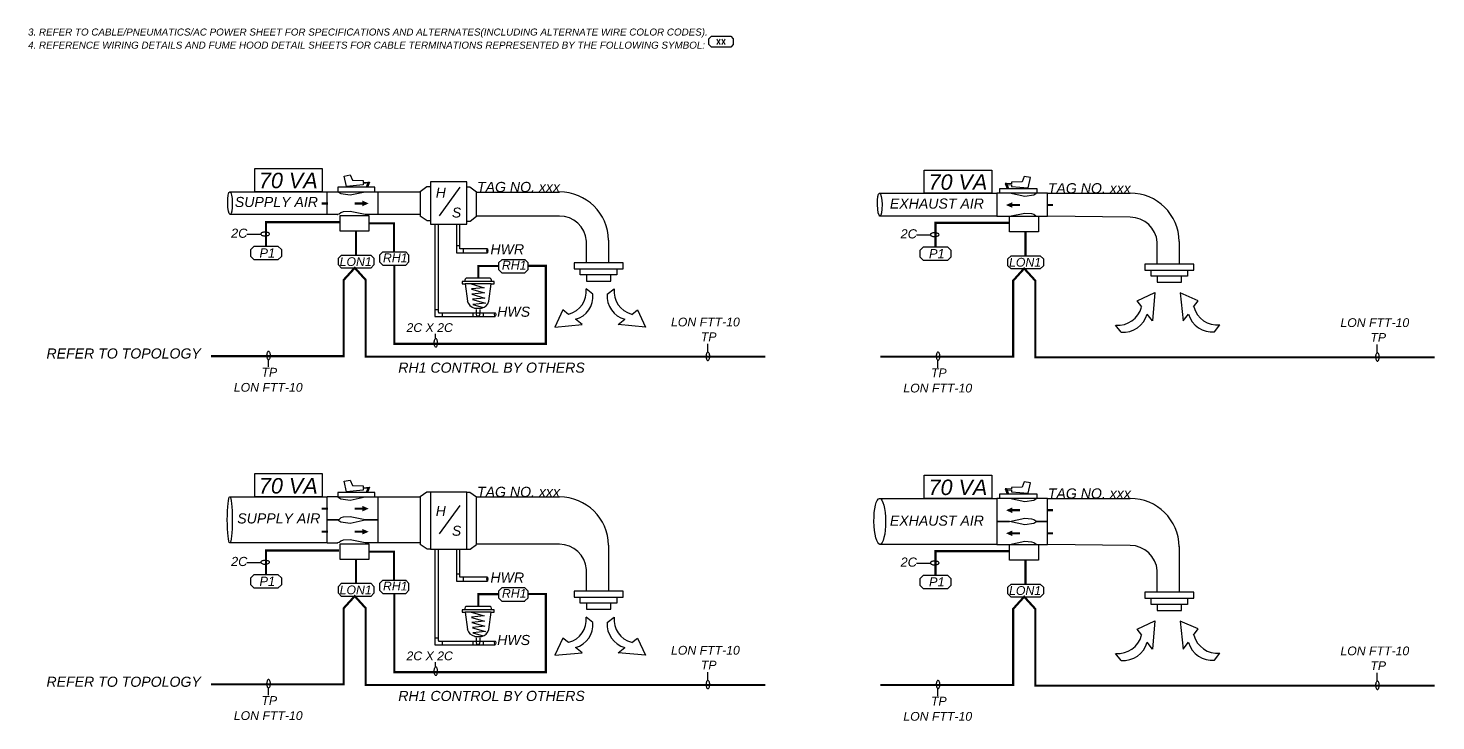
# Model space of a CAD drawing. Header units: inches. Extents: x -1342 to 5137, y -3408 to 967.
# Drawn here: x -219 to 1114, y -1029 to -374 of the extents above; entities that cross this region are included whole.
import ezdxf
from ezdxf.enums import TextEntityAlignment as Align

# ---------------------------------------------------------------- set-up
doc = ezdxf.new("R2010")
doc.units = ezdxf.units.IN
doc.header["$LTSCALE"] = 0.1
doc.header["$MEASUREMENT"] = 0
doc.layers.add('Hood', color=2, linetype='Continuous')
doc.styles.add('ROMANS', font='romans', dxfattribs={"height": 0.0625})
doc.styles.get("Standard").update_dxf_attribs({"font": 'ariali.ttf'})

msp = doc.modelspace()

# ---------------------------------------------------------------- linework, layer by layer
at = {"color": 0}
for p, q in [((425.5, -384.5), (428.1, -382)), ((425.5, -389.8), (425.5, -384.5)), ((428.1, -382), (446.1, -382)), ((446.1, -382), (448.6, -384.5)), ((448.6, -384.5), (448.6, -389.8)), ((428.1, -392.3), (425.5, -389.8)), ((446.1, -392.3), (428.1, -392.3)), ((448.6, -389.8), (446.1, -392.3))]:
    msp.add_line(p, q, dxfattribs=at)
for points in [[(-4.4, -507), (59.6, -507), (59.6, -529), (-4.4, -529)], [(629.4, -508.5), (693.4, -508.5), (693.4, -530.5), (629.4, -530.5)], [(-4.4, -795.5), (59.6, -795.5), (59.6, -817.5), (-4.4, -817.5)], [(629.4, -797.2), (693.4, -797.2), (693.4, -819.2), (629.4, -819.2)]]:
    msp.add_lwpolyline(points, close=True)
for centre, major_axis, ratio in [((-27.8, -539.8), (0.2, -10.8), 0.203088), ((587.2, -541.3), (0.2, -10.8), 0.203088), ((215.8, -584.9), (0, 1.9), 0.2), ((223.2, -645.3), (0, 1.77), 0.27159), ((-28, -839.4), (0, 21.8), 0.107953), ((587.2, -840.9), (-0.2, 21.7), 0.253271), ((215.8, -895.4), (0, 1.9), 0.2), ((223.2, -955.8), (0, 1.77), 0.27159)]:
    msp.add_ellipse(centre, major_axis=major_axis, ratio=ratio)
at = {"layer": 'Hood', "color": 0, "linetype": 'Continuous'}
for p, q in [((80.3, -514.2), (86.1, -513.1)), ((82.4, -524), (80.3, -514.2)), ((86.1, -513.1), (88.2, -518.2)), ((88.2, -518.2), (98.2, -518.5)), ((98.2, -518.5), (98.2, -520.2)), ((724, -514.6), (722, -519.7)), ((729.9, -515.6), (724, -514.6)), ((727.8, -525.5), (729.9, -515.6)), ((98.3, -522.5), (82.4, -524)), ((98.2, -520.2), (104.2, -519.9)), ((103.9, -520.7), (98.3, -521.1)), ((98.3, -521.1), (98.3, -522.5)), ((104.2, -519.9), (103.9, -520.7)), ((196.3, -519.7), (161.9, -519.7)), ((711.9, -521.7), (705.9, -521.4)), ((705.9, -521.4), (706.3, -522.2)), ((706.3, -522.2), (711.9, -522.6)), ((712, -520), (711.9, -521.7)), ((711.9, -522.6), (711.9, -524)), ((711.9, -524), (727.8, -525.5)), ((722, -519.7), (712, -520)), ((161.9, -559.6), (196.3, -559.6)), ((166.1, -559.6), (166.1, -647)), ((169.7, -643), (169.7, -559.6)), ((186.6, -559.6), (186.6, -586.8)), ((189.8, -583), (189.8, -559.6)), ((166.1, -647), (223.2, -647)), ((169.7, -643.5), (223.2, -643.5)), ((424.4, -680.4), (424.4, -672.9)), ((1058, -681.1), (1058, -673.5)), ((8.5, -694.8), (8.5, -687.3)), ((642.1, -695.5), (642.1, -687.9)), ((80.3, -802.9), (86.1, -801.8)), ((82.4, -812.8), (80.3, -802.9)), ((98.3, -811.3), (82.4, -812.8)), ((86.1, -801.8), (88.2, -806.9)), ((88.2, -806.9), (98.2, -807.3)), ((98.2, -807.3), (98.2, -809)), ((98.2, -809), (104.2, -808.6)), ((103.9, -809.5), (98.3, -809.8)), ((98.3, -809.8), (98.3, -811.3)), ((104.2, -808.6), (103.9, -809.5)), ((711.9, -810.5), (705.9, -810.1)), ((705.9, -810.1), (706.3, -810.9)), ((706.3, -810.9), (711.9, -811.3)), ((712, -808.7), (711.9, -810.5)), ((711.9, -811.3), (711.9, -812.8)), ((722, -808.4), (712, -808.7)), ((724, -803.3), (722, -808.4)), ((729.9, -804.4), (724, -803.3)), ((727.8, -814.2), (729.9, -804.4)), ((196.3, -813.2), (161.9, -813.2)), ((711.9, -812.8), (727.8, -814.2)), ((161.9, -867.2), (196.3, -867.2)), ((166.1, -867.2), (166.1, -957.5)), ((169.7, -953.5), (169.7, -867.2)), ((186.6, -867.2), (186.6, -897.3)), ((189.8, -893.5), (189.8, -867.2)), ((166.1, -957.5), (223.2, -957.5)), ((169.7, -954), (223.2, -954)), ((424.4, -990.9), (424.4, -983.4)), ((1058, -991.6), (1058, -984)), ((8.5, -1005.3), (8.5, -997.8)), ((642.1, -1006), (642.1, -998.4))]:
    msp.add_line(p, q, dxfattribs=at)
at = {"layer": 'Hood', "color": 0}
for p, q in [((-28, -529), (64.3, -529)), ((64.3, -550.7), (64.3, -529)), ((64.3, -529), (74.3, -529)), ((109.2, -524.6), (74.3, -524.6)), ((74.3, -524.6), (74.3, -529)), ((74.3, -529), (77, -530.8)), ((74.3, -529), (109.2, -529)), ((77, -530.8), (85.8, -532)), ((85.8, -532), (100.1, -529)), ((100.1, -529), (112.2, -529)), ((102.9, -520), (101.1, -524.6)), ((104.2, -519.9), (102.3, -524.6)), ((102.9, -520), (104.2, -519.9)), ((109.2, -529), (109.2, -524.6)), ((112.2, -529), (152.3, -529)), ((112.2, -529), (112.2, -550.7)), ((158.5, -524.5), (152.3, -529)), ((152.3, -529), (152.3, -552.2)), ((161.9, -524.5), (158.5, -524.5)), ((161.9, -519.7), (161.9, -559.6)), ((189.6, -524.8), (170.1, -551.7)), ((196.3, -559.6), (196.3, -519.7)), ((196.3, -524.5), (199.1, -524.5)), ((199.1, -524.5), (205.6, -529)), ((205.6, -552.3), (205.6, -529)), ((205.6, -529.3), (284.1, -529.3)), ((587, -530.5), (698, -530.5)), ((710.1, -530.5), (698, -530.5)), ((698, -530.5), (698, -552.2)), ((700.9, -526.1), (735.9, -526.1)), ((700.9, -530.5), (700.9, -526.1)), ((735.9, -530.5), (700.9, -530.5)), ((705.9, -521.4), (707.8, -526.1)), ((707.2, -521.4), (705.9, -521.4)), ((707.2, -521.4), (709.1, -526.1)), ((724.4, -533.5), (710.1, -530.5)), ((733.2, -532.3), (724.4, -533.5)), ((735.9, -530.5), (733.2, -532.3)), ((735.9, -526.1), (735.9, -530.5)), ((745.9, -530.5), (735.9, -530.5)), ((745.9, -530.5), (824.3, -530.5)), ((745.9, -552.1), (745.9, -530.5)), ((64.3, -550.7), (-27.7, -550.7)), ((74.3, -550.7), (64.3, -550.7)), ((74.1, -550.7), (74.3, -550.7)), ((75.4, -550.2), (74.3, -550.7)), ((77, -548.9), (75.4, -550.2)), ((76.4, -551.6), (103.7, -551.6)), ((76.4, -566.3), (76.4, -551.6)), ((79.4, -548.2), (77, -548.9)), ((85.8, -547.7), (79.4, -548.2)), ((100.1, -550.7), (85.8, -547.7)), ((112.2, -550.7), (100.1, -550.7)), ((100.1, -550.7), (100.1, -550.7)), ((100.1, -550.7), (100.1, -550.7)), ((100.1, -550.7), (100.1, -550.7)), ((100.1, -550.7), (100.1, -550.7)), ((103.7, -551.6), (103.7, -566.3)), ((152.3, -550.7), (112.2, -550.7)), ((158.8, -556.7), (152.3, -552.2)), ((161.9, -556.7), (158.8, -556.7)), ((196.3, -556.8), (199.4, -556.8)), ((199.4, -556.8), (205.6, -552.3)), ((284.1, -552), (205.6, -552)), ((698, -552.2), (587.4, -552.1)), ((698, -552.2), (710.1, -552.2)), ((710.1, -552.2), (724.4, -549.2)), ((710.1, -552.2), (737.4, -552.2)), ((710.1, -566.9), (710.1, -552.2)), ((710.1, -552.2), (710.1, -552.2)), ((710.1, -552.2), (710.1, -552.2)), ((710.1, -552.2), (710.1, -552.2)), ((710.1, -552.2), (710.1, -552.2)), ((724.4, -549.2), (730.7, -549.7)), ((730.7, -549.7), (733.2, -550.3)), ((733.2, -550.3), (734.8, -551.7)), ((734.8, -551.7), (735.9, -552.1)), ((736, -552.1), (735.9, -552.1)), ((735.9, -552.1), (745.9, -552.1)), ((737.4, -552.2), (737.4, -566.9)), ((824.3, -553.2), (745.9, -552.1)), ((-11.7, -569.1), (1.4, -569.1)), ((103.7, -566.3), (76.4, -566.3)), ((622, -569.7), (635, -569.7)), ((737.4, -566.9), (710.1, -566.9)), ((-8.2, -583.7), (-5, -580.5)), ((-8.2, -590.3), (-8.2, -583.7)), ((-5, -580.5), (17.6, -580.5)), ((17.6, -580.5), (20.8, -583.7)), ((20.8, -583.7), (20.8, -590.3)), ((116.9, -586), (113.8, -589.1)), ((116.9, -586), (138.6, -586)), ((141.6, -589.1), (138.6, -586)), ((186.6, -579.8), (189.8, -579.8)), ((215.8, -583), (189.8, -583)), ((192.8, -583), (192.8, -586.8)), ((309.5, -596.2), (309.5, -575.7)), ((330.4, -574.8), (330.5, -596.2)), ((625.5, -584.3), (628.6, -581.1)), ((625.5, -590.9), (625.5, -584.3)), ((628.6, -581.1), (651.3, -581.1)), ((651.3, -581.1), (654.5, -584.3)), ((654.5, -584.3), (654.5, -590.9)), ((849.8, -597.4), (849.8, -576.9)), ((870.7, -576), (870.7, -597.4)), ((-5, -593.5), (-8.2, -590.3)), ((17.6, -593.5), (-5, -593.5)), ((20.8, -590.3), (17.6, -593.5)), ((74.8, -592), (77.8, -588.9)), ((74.8, -598.3), (74.8, -592)), ((77.8, -601.4), (74.8, -598.3)), ((77.8, -588.9), (105.4, -588.9)), ((105.4, -588.9), (108.5, -592)), ((108.5, -598.3), (105.4, -601.4)), ((108.5, -592), (108.5, -598.3)), ((113.8, -589.1), (113.8, -595.4)), ((113.8, -595.4), (116.9, -598.5)), ((116.9, -598.5), (138.6, -598.5)), ((138.6, -598.5), (141.6, -595.4)), ((141.6, -595.4), (141.6, -589.1)), ((186.6, -586.8), (210.2, -586.8)), ((210.2, -586.8), (215.8, -586.8)), ((229.5, -593.3), (226.5, -596.4)), ((226.5, -596.4), (226.5, -602.7)), ((251.2, -593.3), (229.5, -593.3)), ((254.3, -596.2), (251.2, -593.2)), ((254.3, -602.6), (254.3, -596.2)), ((309.5, -596.2), (298, -596.2)), ((298, -596.2), (298, -602)), ((332.6, -596.2), (309.5, -596.2)), ((344.2, -596.2), (332.6, -596.2)), ((344.2, -602), (344.2, -596.2)), ((628.6, -594.1), (625.5, -590.9)), ((651.3, -594.1), (628.6, -594.1)), ((654.5, -590.9), (651.3, -594.1)), ((708.5, -592.6), (711.5, -589.6)), ((708.5, -599), (708.5, -592.6)), ((711.5, -602), (708.5, -599)), ((711.5, -589.6), (739.1, -589.6)), ((739.1, -589.6), (742.2, -592.6)), ((742.2, -599), (739.1, -602)), ((742.2, -592.6), (742.2, -599)), ((849.8, -597.4), (838.2, -597.4)), ((838.2, -597.4), (838.2, -603.1)), ((872.9, -597.4), (849.8, -597.4)), ((884.4, -597.4), (872.9, -597.4)), ((884.4, -603.1), (884.4, -597.4)), ((105.4, -601.4), (77.8, -601.4)), ((217.4, -610.7), (196.7, -610.7)), ((226.5, -602.7), (229.5, -605.8)), ((229.5, -605.8), (251.2, -605.8)), ((251.2, -605.6), (254.3, -602.6)), ((298, -602), (344.2, -602)), ((303.8, -607.7), (303.8, -602)), ((338.4, -607.7), (303.8, -607.7)), ((309.5, -607.7), (309.5, -613.5)), ((332.6, -613.5), (332.6, -607.7)), ((338.4, -602), (338.4, -607.7)), ((739.1, -602), (711.5, -602)), ((838.2, -603.1), (884.4, -603.1)), ((844, -608.9), (844, -603.1)), ((878.6, -608.9), (844, -608.9)), ((849.8, -608.9), (849.8, -614.7)), ((872.9, -614.7), (872.9, -608.9)), ((878.6, -603.1), (878.6, -608.9)), ((222.1, -613.9), (192.1, -613.9)), ((192.1, -613.9), (192.1, -616.2)), ((192.1, -616.2), (194.9, -616.2)), ((219.4, -616.2), (194.7, -616.2)), ((194.7, -616.2), (196.9, -632.5)), ((200.4, -616.2), (212.7, -619.8)), ((212.7, -619.8), (200.8, -621)), ((200.9, -621.2), (213.1, -624.7)), ((213.1, -624.7), (201.2, -626)), ((201.2, -626), (213.4, -629.6)), ((217.3, -632.6), (219.4, -616.2)), ((219.4, -616.2), (222.1, -616.2)), ((222.1, -616.2), (222.1, -613.9)), ((315.7, -626), (309.4, -621)), ((309.5, -613.5), (332.6, -613.5)), ((329.3, -626), (335.7, -621)), ((830.9, -632.2), (847.7, -624.5)), ((847.7, -624.5), (845.4, -651.1)), ((849.8, -614.7), (872.9, -614.7)), ((871.7, -624.6), (874.4, -651.2)), ((888.7, -632.1), (871.7, -624.6)), ((213.4, -629.6), (201.6, -630.8)), ((201.7, -630.9), (213.9, -634.5)), ((213.9, -634.5), (202, -635.7)), ((202, -635.7), (211.9, -638.6)), ((203.8, -639.1), (210.3, -639.1)), ((835.3, -637.9), (830.9, -632.2)), ((884.3, -637.9), (888.7, -632.1)), ((166.1, -640.5), (169.7, -640.5)), ((169.7, -643), (169.7, -643.5)), ((172.9, -643.5), (172.9, -647)), ((202.1, -643.5), (202.1, -647)), ((205.4, -643.5), (205.4, -640.5)), ((208.7, -640.5), (208.7, -643.5)), ((211.8, -643.5), (211.8, -647)), ((287.1, -640.7), (279.7, -657)), ((292.7, -645), (287.1, -640.7)), ((305.4, -654.7), (299.2, -649.7)), ((339.6, -654.7), (345.8, -649.7)), ((352.4, -645), (357.9, -640.7)), ((357.9, -640.7), (365.4, -657)), ((845.4, -651.1), (840.2, -644.7)), ((874.4, -651.2), (879.5, -644.7)), ((166.5, -663.4), (166.5, -668)), ((279.7, -657), (305.4, -654.7)), ((365.4, -657), (339.6, -654.7)), ((815.7, -661.8), (810.5, -655.2)), ((904.2, -661.5), (909.2, -654.9)), ((102.9, -808.7), (101.1, -813.4)), ((104.2, -808.6), (102.3, -813.4)), ((102.9, -808.7), (104.2, -808.6)), ((705.9, -810.1), (707.8, -814.8)), ((707.2, -810.2), (705.9, -810.1)), ((707.2, -810.2), (709.1, -814.8)), ((-28, -817.7), (64.3, -817.7)), ((74.3, -817.7), (64.3, -817.7)), ((64.3, -839.4), (64.3, -817.7)), ((109.2, -813.4), (74.3, -813.4)), ((74.3, -813.4), (74.3, -817.7)), ((74.3, -817.7), (77, -819.5)), ((74.3, -817.7), (109.2, -817.7)), ((77, -819.5), (85.8, -820.8)), ((85.8, -820.8), (100.1, -817.7)), ((100.1, -817.7), (112.2, -817.7)), ((109.2, -817.7), (109.2, -813.4)), ((112.2, -817.7), (152.3, -817.7)), ((112.2, -817.7), (112.2, -839.5)), ((158.5, -813.2), (152.3, -817.7)), ((152.3, -817.7), (152.3, -862.7)), ((161.9, -813.2), (158.5, -813.2)), ((161.9, -813.2), (161.9, -867.2)), ((189.6, -825.8), (170.1, -852.7)), ((196.3, -867.2), (196.3, -813.2)), ((196.3, -813.2), (199.1, -813.2)), ((199.1, -813.2), (205.6, -817.7)), ((205.6, -817.7), (284.1, -817.7)), ((205.6, -862.8), (205.6, -817.7)), ((587, -819.2), (698, -819.2)), ((710.1, -819.2), (698, -819.2)), ((698, -819.2), (698, -841)), ((700.9, -814.8), (735.9, -814.8)), ((700.9, -819.2), (700.9, -814.8)), ((735.9, -819.2), (700.9, -819.2)), ((724.4, -822.2), (710.1, -819.2)), ((733.2, -821), (724.4, -822.2)), ((735.9, -819.2), (733.2, -821)), ((735.9, -814.8), (735.9, -819.2)), ((745.9, -819.2), (735.9, -819.2)), ((745.9, -819.2), (824.3, -819.2)), ((745.9, -840.9), (745.9, -819.2)), ((64.3, -839.4), (74.3, -839.4)), ((75.4, -838.9), (74.1, -839.4)), ((77, -837.6), (75.4, -838.9)), ((79.4, -836.9), (77, -837.6)), ((85.8, -836.4), (79.4, -836.9)), ((100.1, -839.5), (85.8, -836.4)), ((710.1, -841), (724.4, -837.9)), ((724.4, -837.9), (730.7, -838.4)), ((730.7, -838.4), (733.2, -839.1)), ((733.2, -839.1), (734.8, -840.4)), ((74.3, -839.5), (64.3, -839.5)), ((64.3, -861.1), (64.3, -839.5)), ((74.3, -839.5), (77, -841.3)), ((77, -841.3), (85.8, -842.5)), ((85.8, -842.5), (100.1, -839.5)), ((100.1, -839.5), (112.2, -839.5)), ((112.2, -839.5), (100.1, -839.5)), ((112.2, -839.5), (112.2, -861.2)), ((710.1, -841), (698, -841)), ((698, -841), (698, -862.7)), ((698, -841), (710.1, -841)), ((724.4, -844), (710.1, -841)), ((733.2, -842.8), (724.4, -844)), ((735.9, -841), (733.2, -842.8)), ((734.8, -840.4), (735.9, -840.9)), ((735.9, -840.9), (745.9, -840.9)), ((745.9, -841), (735.9, -841)), ((745.9, -862.6), (745.9, -841)), ((64.3, -861.1), (-28, -861.1)), ((64.3, -861.1), (74.3, -861.1)), ((75.4, -860.7), (74.1, -861.1)), ((74.1, -861.1), (74.3, -861.1)), ((77, -859.4), (75.4, -860.7)), ((76.4, -862.1), (103.7, -862.1)), ((76.4, -876.8), (76.4, -862.1)), ((79.4, -858.7), (77, -859.4)), ((85.8, -858.2), (79.4, -858.7)), ((100.1, -861.2), (85.8, -858.2)), ((112.2, -861.2), (100.1, -861.2)), ((100.1, -861.2), (100.1, -861.2)), ((100.1, -861.2), (100.1, -861.2)), ((100.1, -861.2), (100.1, -861.2)), ((100.1, -861.2), (100.1, -861.2)), ((103.7, -862.1), (103.7, -876.8)), ((152.3, -861.2), (112.2, -861.2)), ((158.8, -867.2), (152.3, -862.7)), ((199.4, -867.2), (205.6, -862.7)), ((284.1, -862.5), (205.6, -862.5)), ((330.4, -863.3), (330.5, -906.7)), ((698, -862.7), (587.4, -862.6)), ((698, -862.7), (710.1, -862.7)), ((710.1, -862.7), (724.4, -859.7)), ((710.1, -862.7), (737.4, -862.7)), ((710.1, -877.4), (710.1, -862.7)), ((710.1, -862.7), (710.1, -862.7)), ((710.1, -862.7), (710.1, -862.7)), ((710.1, -862.7), (710.1, -862.7)), ((710.1, -862.7), (710.1, -862.7)), ((724.4, -859.7), (730.7, -860.2)), ((730.7, -860.2), (733.2, -860.8)), ((733.2, -860.8), (734.8, -862.2)), ((734.8, -862.2), (735.9, -862.6)), ((736, -862.6), (735.9, -862.6)), ((735.9, -862.6), (745.9, -862.6)), ((737.4, -862.7), (737.4, -877.4)), ((824.3, -863.6), (745.9, -862.6)), ((870.7, -864.7), (870.7, -907.9)), ((103.7, -876.8), (76.4, -876.8)), ((161.9, -867.2), (158.8, -867.2)), ((196.3, -867.2), (199.4, -867.2)), ((737.4, -877.4), (710.1, -877.4)), ((-11.7, -879.6), (1.4, -879.6)), ((-8.2, -894.2), (-5, -891)), ((-5, -891), (17.6, -891)), ((17.6, -891), (20.8, -894.2)), ((186.6, -890.3), (189.8, -890.3)), ((309.5, -906.7), (309.5, -886.2)), ((622, -880.2), (635, -880.2)), ((625.5, -894.8), (628.6, -891.6)), ((628.6, -891.6), (651.3, -891.6)), ((651.3, -891.6), (654.5, -894.8)), ((849.8, -907.9), (849.8, -887.4)), ((-8.2, -900.8), (-8.2, -894.2)), ((-5, -904), (-8.2, -900.8)), ((17.6, -904), (-5, -904)), ((20.8, -900.8), (17.6, -904)), ((20.8, -894.2), (20.8, -900.8)), ((74.8, -902.5), (77.8, -899.4)), ((74.8, -908.8), (74.8, -902.5)), ((77.8, -899.4), (105.4, -899.4)), ((105.4, -899.4), (108.5, -902.5)), ((108.5, -902.5), (108.5, -908.8)), ((116.9, -896.5), (113.8, -899.6)), ((113.8, -899.6), (113.8, -905.9)), ((113.8, -905.9), (116.9, -909)), ((116.9, -896.5), (138.6, -896.5)), ((141.6, -899.6), (138.6, -896.5)), ((138.6, -909), (141.6, -905.9)), ((141.6, -905.9), (141.6, -899.6)), ((186.6, -897.3), (210.2, -897.3)), ((215.8, -893.5), (189.8, -893.5)), ((192.8, -893.5), (192.8, -897.3)), ((210.2, -897.3), (215.8, -897.3)), ((229.5, -903.8), (226.5, -906.9)), ((251.2, -903.8), (229.5, -903.8)), ((254.3, -906.7), (251.2, -903.7)), ((625.5, -901.4), (625.5, -894.8)), ((628.6, -904.6), (625.5, -901.4)), ((651.3, -904.6), (628.6, -904.6)), ((654.5, -901.4), (651.3, -904.6)), ((654.5, -894.8), (654.5, -901.4)), ((708.5, -903.1), (711.5, -900.1)), ((708.5, -909.5), (708.5, -903.1)), ((711.5, -900.1), (739.1, -900.1)), ((739.1, -900.1), (742.2, -903.1)), ((742.2, -903.1), (742.2, -909.5)), ((77.8, -911.9), (74.8, -908.8)), ((105.4, -911.9), (77.8, -911.9)), ((108.5, -908.8), (105.4, -911.9)), ((116.9, -909), (138.6, -909)), ((226.5, -906.9), (226.5, -913.2)), ((226.5, -913.2), (229.5, -916.3)), ((229.5, -916.3), (251.2, -916.3)), ((251.2, -916.1), (254.3, -913.1)), ((254.3, -913.1), (254.3, -906.7)), ((309.5, -906.7), (298, -906.7)), ((298, -906.7), (298, -912.5)), ((298, -912.5), (344.2, -912.5)), ((303.8, -918.2), (303.8, -912.5)), ((338.4, -918.2), (303.8, -918.2)), ((332.6, -906.7), (309.5, -906.7)), ((309.5, -918.2), (309.5, -924)), ((344.2, -906.7), (332.6, -906.7)), ((332.6, -924), (332.6, -918.2)), ((338.4, -912.5), (338.4, -918.2)), ((344.2, -912.5), (344.2, -906.7)), ((711.5, -912.5), (708.5, -909.5)), ((739.1, -912.5), (711.5, -912.5)), ((742.2, -909.5), (739.1, -912.5)), ((849.8, -907.9), (838.2, -907.9)), ((838.2, -907.9), (838.2, -913.6)), ((838.2, -913.6), (884.4, -913.6)), ((844, -919.4), (844, -913.6)), ((872.9, -907.9), (849.8, -907.9)), ((884.4, -907.9), (872.9, -907.9)), ((878.6, -913.6), (878.6, -919.4)), ((884.4, -913.6), (884.4, -907.9)), ((222.1, -924.4), (192.1, -924.4)), ((192.1, -924.4), (192.1, -926.7)), ((192.1, -926.7), (194.9, -926.7)), ((219.4, -926.7), (194.7, -926.7)), ((194.7, -926.7), (196.9, -943)), ((217.4, -921.2), (196.7, -921.2)), ((200.4, -926.7), (212.7, -930.3)), ((212.7, -930.3), (200.8, -931.5)), ((200.9, -931.7), (213.1, -935.2)), ((217.3, -943.1), (219.4, -926.7)), ((219.4, -926.7), (222.1, -926.7)), ((222.1, -926.7), (222.1, -924.4)), ((315.7, -936.5), (309.4, -931.5)), ((309.5, -924), (332.6, -924)), ((329.3, -936.5), (335.7, -931.5)), ((878.6, -919.4), (844, -919.4)), ((849.8, -919.4), (849.8, -925.2)), ((849.8, -925.2), (872.9, -925.2)), ((872.9, -925.2), (872.9, -919.4)), ((213.1, -935.2), (201.2, -936.5)), ((201.2, -936.5), (213.4, -940.1)), ((213.4, -940.1), (201.6, -941.3)), ((201.7, -941.4), (213.9, -945)), ((213.9, -945), (202, -946.2)), ((830.9, -942.7), (847.7, -935)), ((835.3, -948.4), (830.9, -942.7)), ((847.7, -935), (845.4, -961.6)), ((871.7, -935.1), (874.4, -961.7)), ((888.7, -942.6), (871.7, -935.1)), ((884.3, -948.4), (888.7, -942.6)), ((166.1, -951), (169.7, -951)), ((169.7, -953.5), (169.7, -954)), ((172.9, -954), (172.9, -957.5)), ((202, -946.2), (211.9, -949.1)), ((202.1, -954), (202.1, -957.5)), ((203.8, -949.6), (210.3, -949.6)), ((205.4, -954), (205.4, -951)), ((208.7, -951), (208.7, -954)), ((211.8, -954), (211.8, -957.5)), ((287.1, -951.2), (279.7, -967.5)), ((292.7, -955.5), (287.1, -951.2)), ((352.4, -955.5), (357.9, -951.2)), ((357.9, -951.2), (365.4, -967.5)), ((845.4, -961.6), (840.2, -955.2)), ((874.4, -961.7), (879.5, -955.2)), ((279.7, -967.5), (305.4, -965.2)), ((305.4, -965.2), (299.2, -960.2)), ((339.6, -965.2), (345.8, -960.2)), ((365.4, -967.5), (339.6, -965.2)), ((815.7, -972.3), (810.5, -965.7)), ((904.2, -972), (909.2, -965.4)), ((166.5, -973.9), (166.5, -978.5))]:
    msp.add_line(p, q, dxfattribs=at)
at = {"layer": 'Hood', "color": 0, "const_width": 2.04}
for points in [[(65, -540.1), (58.9, -540.1)], [(99.2, -540.1), (90.2, -540.1)], [(711, -541.6), (719.9, -541.6)], [(745.1, -541.6), (751.3, -541.6)], [(65, -828.8), (58.9, -828.8)], [(99.2, -828.8), (90.2, -828.8)], [(711, -830.3), (719.9, -830.3)], [(745.1, -830.3), (751.3, -830.3)], [(65, -850.6), (58.9, -850.6)], [(99.2, -850.6), (90.2, -850.6)], [(711, -852.1), (719.9, -852.1)], [(745.1, -852.1), (751.3, -852.1)]]:
    msp.add_lwpolyline(points, dxfattribs=at)
at = {"layer": 'Hood', "color": 0}
for points in [[(103.5, -540.1, 0, 5.23, 0), (97.6, -540.1, 5.23, 5.23, 0)], [(706.7, -541.6, 0, 5.23, 0), (712.6, -541.6, 5.23, 5.23, 0)], [(478.9, -685.1, 2.04, 2.04, 0), (478.9, -685.1, 2.04, 2.04, 0), (478.9, -685.1, 2.04, 2.04, 0), (100.7, -685.1, 2.04, 2.04, 0), (100.7, -617.8, 2.04, 2.04, 0)], [(1112.5, -685.7, 2.04, 2.04, 0), (1112.5, -685.7, 2.04, 2.04, 0), (1112.5, -685.7, 2.04, 2.04, 0), (734.4, -685.7, 2.04, 2.04, 0), (734.4, -618.4, 2.04, 2.04, 0)], [(103.5, -828.8, 0, 5.23, 0), (97.6, -828.8, 5.23, 5.23, 0)], [(706.7, -830.3, 0, 5.23, 0), (712.6, -830.3, 5.23, 5.23, 0)], [(103.5, -850.6, 0, 5.23, 0), (97.6, -850.6, 5.23, 5.23, 0)], [(706.7, -852.1, 0, 5.23, 0), (712.6, -852.1, 5.23, 5.23, 0)], [(478.9, -995.6, 2.04, 2.04, 0), (478.9, -995.6, 2.04, 2.04, 0), (478.9, -995.6, 2.04, 2.04, 0), (100.7, -995.6, 2.04, 2.04, 0), (100.7, -928.3, 2.04, 2.04, 0)], [(1112.5, -996.2, 2.04, 2.04, 0), (1112.5, -996.2, 2.04, 2.04, 0), (1112.5, -996.2, 2.04, 2.04, 0), (734.4, -996.2, 2.04, 2.04, 0), (734.4, -928.9, 2.04, 2.04, 0)]]:
    msp.add_lwpolyline(points, format="xyseb", dxfattribs=at)
at = {"layer": 'Hood', "color": 0, "linetype": 'Continuous'}
for points, const_width in [([(76.4, -557.8), (6.3, -557.8), (6.3, -580.5)], 2.13), ([(127.4, -586), (127.4, -559), (103.7, -559)], 2.04), ([(710.1, -558.4), (639.9, -558.4), (639.9, -581.1)], 2.13), ([(91.4, -588.7), (91.4, -566.3)], 2.04), ([(725.1, -589.3), (725.1, -566.9)], 2.04), ([(79.8, -617.8), (79.8, -612.5), (90.3, -601), (100.7, -612.5), (100.7, -617.8)], 2.04), ([(254.3, -599.1), (271.2, -599.1), (271.2, -672.9), (127.7, -672.9), (127.7, -598.5)], 2.04), ([(207.2, -610.7), (207.2, -599.2), (226.3, -599.2)], 2.04), ([(713.5, -618.4), (713.5, -613.1), (723.9, -601.6), (734.4, -613.1), (734.4, -618.4)], 2.04), ([(-45.8, -684.5), (-45.8, -684.5), (79.8, -684.5), (79.8, -617.8)], 2.04), ([(587.9, -685.1), (587.9, -685.1), (713.5, -685.1), (713.5, -618.4)], 2.04), ([(75.5, -868.3), (6.3, -868.3), (6.3, -891)], 2.13), ([(91.4, -899.2), (91.4, -876.8)], 2.04), ([(127.4, -896.5), (127.4, -869.5), (103.7, -869.5)], 2.04), ([(710.1, -868.9), (639.9, -868.9), (639.9, -891.6)], 2.13), ([(725.1, -899.8), (725.1, -877.4)], 2.04), ([(79.8, -928.3), (79.8, -923), (90.3, -911.5), (100.7, -923), (100.7, -928.3)], 2.04), ([(254.3, -909.6), (271.2, -909.6), (271.2, -983.4), (127.7, -983.4), (127.7, -909)], 2.04), ([(207.2, -921.2), (207.2, -909.7), (226.3, -909.7)], 2.04), ([(713.5, -928.9), (713.5, -923.6), (723.9, -912.1), (734.4, -923.6), (734.4, -928.9)], 2.04), ([(-45.8, -995), (-45.8, -995), (79.8, -995), (79.8, -928.3)], 2.04), ([(587.9, -995.6), (587.9, -995.6), (713.5, -995.6), (713.5, -928.9)], 2.04)]:
    msp.add_lwpolyline(points, dxfattribs=dict(at, const_width=const_width))
at = {"layer": 'Hood', "color": 0}
for points in [[(9.6, -569, 0.189716), (9.4, -568.4, 0.100949), (8.4, -567.7, 0.059135), (7.2, -567.4, 0.045568), (5.5, -567.2, 0.045568), (3.8, -567.4, 0.059135), (2.6, -567.7, 0.100949), (1.6, -568.4, 0.189716), (1.4, -569, 0.189716), (1.6, -569.6, 0.100949), (2.6, -570.3, 0.059135), (3.8, -570.7, 0.045568), (5.5, -570.9, 0.045568), (7.2, -570.7, 0.059135), (8.4, -570.3, 0.100949), (9.4, -569.6, 0.189716)], [(643.3, -569.7, 0.189716), (643, -569, 0.100949), (642.1, -568.4, 0.059135), (640.8, -568, 0.045568), (639.2, -567.8, 0.045568), (637.5, -568, 0.059135), (636.3, -568.4, 0.100949), (635.3, -569, 0.189716), (635.1, -569.7, 0.189716), (635.3, -570.3, 0.100949), (636.3, -570.9, 0.059135), (637.5, -571.3, 0.045568), (639.2, -571.5, 0.045568), (640.8, -571.3, 0.059135), (642.1, -570.9, 0.100949), (643, -570.3, 0.189716)], [(167, -675.9, 0.189716), (167.6, -675.7, 0.100949), (168.2, -674.7, 0.059135), (168.6, -673.6, 0.045568), (168.7, -672, 0.045568), (168.6, -670.4, 0.059135), (168.2, -669.2, 0.100949), (167.6, -668.3, 0.189716), (167, -668, 0.189716), (166.4, -668.3, 0.100949), (165.8, -669.2, 0.059135), (165.4, -670.4, 0.045568), (165.2, -672, 0.045568), (165.4, -673.6, 0.059135), (165.8, -674.7, 0.100949), (166.4, -675.7, 0.189716)], [(8.7, -687.9, 0.189716), (9.3, -687.6, 0.100949), (9.9, -686.7, 0.059135), (10.3, -685.5, 0.045568), (10.4, -683.9, 0.045568), (10.3, -682.3, 0.059135), (9.9, -681.2, 0.100949), (9.3, -680.2, 0.189716), (8.7, -680, 0.189716), (8.1, -680.2, 0.100949), (7.5, -681.2, 0.059135), (7.1, -682.3, 0.045568), (6.9, -683.9, 0.045568), (7.1, -685.5, 0.059135), (7.5, -686.7, 0.100949), (8.1, -687.6, 0.189716)], [(424.6, -688.7, 0.189716), (425.2, -688.4, 0.100949), (425.8, -687.5, 0.059135), (426.2, -686.3, 0.045568), (426.3, -684.7, 0.045568), (426.2, -683.1, 0.059135), (425.8, -681.9, 0.100949), (425.2, -681, 0.189716), (424.6, -680.8, 0.189716), (424, -681, 0.100949), (423.3, -681.9, 0.059135), (423, -683.1, 0.045568), (422.8, -684.7, 0.045568), (423, -686.3, 0.059135), (423.3, -687.5, 0.100949), (424, -688.4, 0.189716)], [(642.4, -688.5, 0.189716), (642.9, -688.3, 0.100949), (643.6, -687.3, 0.059135), (644, -686.2, 0.045568), (644.1, -684.6, 0.045568), (644, -683, 0.059135), (643.6, -681.8, 0.100949), (642.9, -680.9, 0.189716), (642.4, -680.6, 0.189716), (641.8, -680.9, 0.100949), (641.1, -681.8, 0.059135), (640.8, -683, 0.045568), (640.6, -684.6, 0.045568), (640.8, -686.2, 0.059135), (641.1, -687.3, 0.100949), (641.8, -688.3, 0.189716)], [(1058.2, -689.3, 0.189716), (1058.8, -689, 0.100949), (1059.5, -688.1, 0.059135), (1059.8, -686.9, 0.045568), (1060, -685.3, 0.045568), (1059.8, -683.7, 0.059135), (1059.5, -682.6, 0.100949), (1058.8, -681.6, 0.189716), (1058.2, -681.4, 0.189716), (1057.7, -681.6, 0.100949), (1057, -682.6, 0.059135), (1056.6, -683.7, 0.045568), (1056.5, -685.3, 0.045568), (1056.6, -686.9, 0.059135), (1057, -688.1, 0.100949), (1057.7, -689, 0.189716)], [(9.6, -879.5, 0.189716), (9.4, -878.9, 0.100949), (8.4, -878.2, 0.059135), (7.2, -877.9, 0.045568), (5.5, -877.7, 0.045568), (3.8, -877.9, 0.059135), (2.6, -878.2, 0.100949), (1.6, -878.9, 0.189716), (1.4, -879.5, 0.189716), (1.6, -880.1, 0.100949), (2.6, -880.8, 0.059135), (3.8, -881.2, 0.045568), (5.5, -881.4, 0.045568), (7.2, -881.2, 0.059135), (8.4, -880.8, 0.100949), (9.4, -880.1, 0.189716)], [(643.3, -880.1, 0.189716), (643, -879.5, 0.100949), (642.1, -878.9, 0.059135), (640.8, -878.5, 0.045568), (639.2, -878.3, 0.045568), (637.5, -878.5, 0.059135), (636.3, -878.9, 0.100949), (635.3, -879.5, 0.189716), (635.1, -880.1, 0.189716), (635.3, -880.8, 0.100949), (636.3, -881.4, 0.059135), (637.5, -881.8, 0.045568), (639.2, -882, 0.045568), (640.8, -881.8, 0.059135), (642.1, -881.4, 0.100949), (643, -880.8, 0.189716)], [(167, -986.4, 0.189716), (167.6, -986.2, 0.100949), (168.2, -985.2, 0.059135), (168.6, -984.1, 0.045568), (168.7, -982.5, 0.045568), (168.6, -980.9, 0.059135), (168.2, -979.7, 0.100949), (167.6, -978.8, 0.189716), (167, -978.5, 0.189716), (166.4, -978.8, 0.100949), (165.8, -979.7, 0.059135), (165.4, -980.9, 0.045568), (165.2, -982.5, 0.045568), (165.4, -984.1, 0.059135), (165.8, -985.2, 0.100949), (166.4, -986.2, 0.189716)], [(8.7, -998.4, 0.189716), (9.3, -998.1, 0.100949), (9.9, -997.2, 0.059135), (10.3, -996, 0.045568), (10.4, -994.4, 0.045568), (10.3, -992.8, 0.059135), (9.9, -991.7, 0.100949), (9.3, -990.7, 0.189716), (8.7, -990.5, 0.189716), (8.1, -990.7, 0.100949), (7.5, -991.7, 0.059135), (7.1, -992.8, 0.045568), (6.9, -994.4, 0.045568), (7.1, -996, 0.059135), (7.5, -997.2, 0.100949), (8.1, -998.1, 0.189716)], [(424.6, -999.1, 0.189716), (425.2, -998.9, 0.100949), (425.8, -998, 0.059135), (426.2, -996.8, 0.045568), (426.3, -995.2, 0.045568), (426.2, -993.6, 0.059135), (425.8, -992.4, 0.100949), (425.2, -991.5, 0.189716), (424.6, -991.3, 0.189716), (424, -991.5, 0.100949), (423.3, -992.4, 0.059135), (423, -993.6, 0.045568), (422.8, -995.2, 0.045568), (423, -996.8, 0.059135), (423.3, -998, 0.100949), (424, -998.9, 0.189716)], [(642.4, -999, 0.189716), (642.9, -998.8, 0.100949), (643.6, -997.8, 0.059135), (644, -996.7, 0.045568), (644.1, -995.1, 0.045568), (644, -993.5, 0.059135), (643.6, -992.3, 0.100949), (642.9, -991.4, 0.189716), (642.4, -991.1, 0.189716), (641.8, -991.4, 0.100949), (641.1, -992.3, 0.059135), (640.8, -993.5, 0.045568), (640.6, -995.1, 0.045568), (640.8, -996.7, 0.059135), (641.1, -997.8, 0.100949), (641.8, -998.8, 0.189716)], [(1058.2, -999.8, 0.189716), (1058.8, -999.5, 0.100949), (1059.5, -998.6, 0.059135), (1059.8, -997.4, 0.045568), (1060, -995.8, 0.045568), (1059.8, -994.2, 0.059135), (1059.5, -993.1, 0.100949), (1058.8, -992.1, 0.189716), (1058.2, -991.9, 0.189716), (1057.7, -992.1, 0.100949), (1057, -993.1, 0.059135), (1056.6, -994.2, 0.045568), (1056.5, -995.8, 0.045568), (1056.6, -997.4, 0.059135), (1057, -998.6, 0.100949), (1057.7, -999.5, 0.189716)]]:
    msp.add_lwpolyline(points, format="xyb", close=True, dxfattribs=at)
for centre in [(207, -645.2), (207, -955.7)]:
    msp.add_circle(centre, 1.63, dxfattribs=at)
for centre, radius, start, end in [((284.1, -575.6), 46.4, 1.0112, 90), ((824.3, -576.8), 46.4, 1.0112, 90), ((284, -577.6), 25.6, 4.1744, 89.8926), ((824.3, -578.7), 25.6, 4.1744, 89.8926), ((196.5, -612.7), 2.01, 79.4701, 215.0258), ((217.7, -612.7), 2.01, 324.9742, 100.5299), ((287.1, -623.1), 22.4, 285.0105, 5.3272), ((293.4, -628), 22.4, 285.0105, 5.3272), ((351.6, -628), 22.4, 174.6728, 254.9895), ((358, -623.1), 22.4, 174.6728, 254.9895), ((205.5, -630.2), 8.99, 194.9551, 258.9002), ((208.6, -630.3), 8.99, 281.0998, 345.0449), ((812.7, -632.1), 23.2, 264.6728, 344.9895), ((906.8, -631.8), 23.2, 195.6359, 275.9526), ((817.8, -638.7), 23.2, 264.6728, 344.9895), ((901.8, -638.5), 23.2, 195.6359, 275.9526), ((284.1, -864.1), 46.4, 1.0112, 90), ((824.3, -865.6), 46.4, 1.0112, 90), ((284, -888.1), 25.6, 4.1744, 89.8926), ((824.3, -889.2), 25.6, 4.1744, 89.8926), ((196.5, -923.2), 2.01, 79.4701, 215.0258), ((217.7, -923.2), 2.01, 324.9742, 100.5299), ((287.1, -933.6), 22.4, 285.0105, 5.3272), ((358, -933.6), 22.4, 174.6728, 254.9895), ((205.5, -940.6), 8.99, 194.9551, 258.9002), ((208.6, -940.8), 8.99, 281.0998, 345.0449), ((293.4, -938.5), 22.4, 285.0105, 5.3272), ((351.6, -938.5), 22.4, 174.6728, 254.9895), ((812.7, -942.6), 23.2, 264.6728, 344.9895), ((817.8, -949.2), 23.2, 264.6728, 344.9895), ((901.8, -949), 23.2, 195.6359, 275.9526), ((906.8, -942.3), 23.2, 195.6359, 275.9526)]:
    msp.add_arc(centre, radius, start, end, dxfattribs=at)

# ---------------------------------------------------------------- texts
at = {"color": 0}
for s, p in [('3. REFER TO CABLE/PNEUMATICS/AC POWER SHEET FOR SPECIFICATIONS AND ALTERNATES(INCLUDING ALTERNATE WIRE COLOR CODES).', (-218.9, -381.3)), ('4. REFERENCE WIRING DETAILS AND FUME HOOD DETAIL SHEETS FOR CABLE TERMINATIONS REPRESENTED BY THE FOLLOWING SYMBOL:', (-218.9, -393.7))]:
    msp.add_text(s, height=6.647, dxfattribs=at).set_placement(p)
at = {"color": 0, "style": 'ROMANS'}
msp.add_text('XX', height=5.28, dxfattribs=at).set_placement((432.4, -389.9))
at = {"layer": 'Hood', "color": 0}
for s, height, p in [('70 VA', 14.61, (-0.4, -525.7)), ('TAG NO. xxx', 9.556, (206, -529.3)), ('70 VA', 14.61, (633.4, -527.2)), ('H', 9.37, (167, -534.7)), ('TAG NO. xxx', 9.556, (746.3, -530.5)), ('SUPPLY AIR', 9.56, (-23.2, -543.5)), ('S', 9.37, (182.3, -553.4)), ('EXHAUST AIR', 9.556, (596.8, -545)), ('2C', 8.68, (-26.8, -572.6)), ('2C', 8.68, (606.9, -573.2)), ('P1', 8.68, (0.1, -591.3)), ('HWR', 9.56, (218.7, -588.2)), ('P1', 8.68, (633.8, -591.9)), ('LON1', 8.31, (76, -599.3)), ('RH1', 8.31, (117, -595.7)), ('RH1', 8.31, (229.6, -602.6)), ('LON1', 8.31, (709.6, -599.9)), ('HWS', 9.56, (225.1, -647.3)), ('2C X 2C', 8.31, (139.3, -661.7)), ('TP', 8.31, (417.9, -670.4)), ('TP', 8.31, (1051.6, -671)), ('REFER TO TOPOLOGY', 9.556, (-201.5, -686.8)), ('RH1 CONTROL BY OTHERS', 9.556, (131.5, -700.2)), ('TP', 8.31, (2, -703.9)), ('TP', 8.31, (635.7, -704.5)), ('70 VA', 14.61, (-0.4, -814.5)), ('TAG NO. xxx', 9.556, (206, -817.7)), ('70 VA', 14.61, (633.4, -815.9)), ('TAG NO. xxx', 9.556, (746.3, -819.2)), ('SUPPLY AIR', 9.56, (-20.9, -842.8)), ('H', 9.37, (167, -835.7)), ('EXHAUST AIR', 9.556, (596.8, -844.9)), ('S', 9.37, (182.3, -854.4)), ('2C', 8.68, (-26.8, -883.1)), ('2C', 8.68, (606.9, -883.7)), ('HWR', 9.56, (218.7, -898.7)), ('P1', 8.68, (0.1, -901.8)), ('LON1', 8.31, (76, -909.8)), ('RH1', 8.31, (117, -906.2)), ('RH1', 8.31, (229.6, -913.1)), ('P1', 8.68, (633.8, -902.4)), ('LON1', 8.31, (709.6, -910.4)), ('HWS', 9.56, (225.1, -957.8)), ('2C X 2C', 8.31, (139.3, -972.2)), ('TP', 8.31, (417.9, -980.9)), ('TP', 8.31, (1051.6, -981.5)), ('REFER TO TOPOLOGY', 9.556, (-201.5, -997.3)), ('TP', 8.31, (2, -1014.4)), ('RH1 CONTROL BY OTHERS', 9.556, (131.5, -1010.7)), ('TP', 8.31, (635.7, -1015))]:
    msp.add_text(s, height=height, dxfattribs=at).set_placement(p)
for p in [(422.2, -656.4), (1055.8, -657), (8.4, -718.2), (642.1, -718.9), (422.2, -966.9), (1055.8, -967.5), (8.4, -1028.7), (642.1, -1029.4)]:
    msp.add_text('LON FTT-10', height=8.31, dxfattribs=at).set_placement(p, align=Align.CENTER)

doc.saveas('drawing.dxf')
